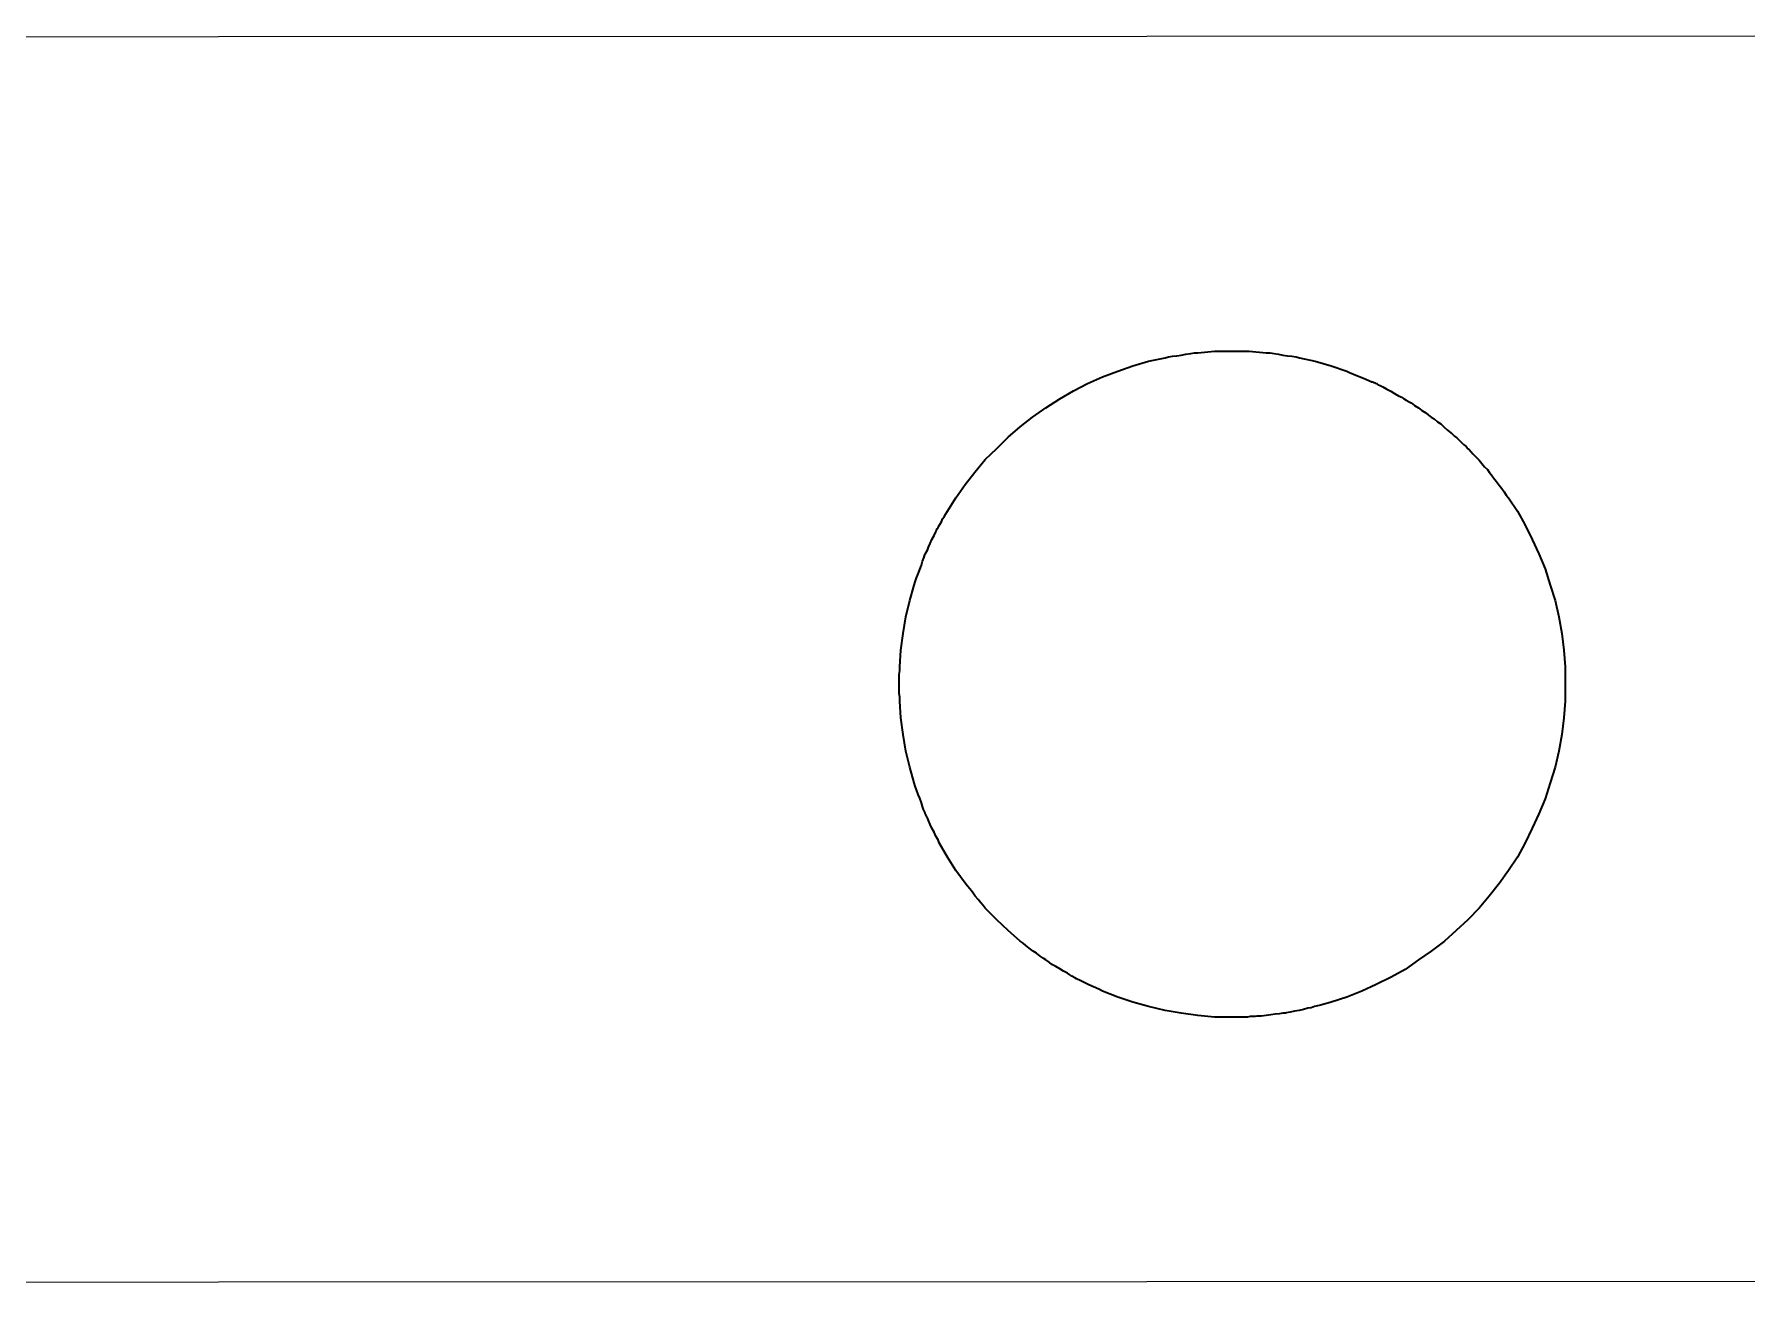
# Model space of a CAD drawing. Header units: centimetres. Extents: x 33 to 211, y -118 to 32.
# Drawn here: x 45.69 to 51.87, y 7.38 to 11.88 of the extents above; entities that cross this region are included whole.
import ezdxf

# ---------------------------------------------------------------- set-up
doc = ezdxf.new("R2010")
doc.units = ezdxf.units.CM
doc.header["$MEASUREMENT"] = 0
doc.layers.add('Layer 1', color=7, linetype='Continuous')

msp = doc.modelspace()

# ---------------------------------------------------------------- linework, layer by layer
at = {"layer": 'Layer 1', "lineweight": 9}
msp.add_open_spline([(36.32237, 11.86433), (36.32237, 11.86433), (73.12211, 11.87742), (73.12211, 11.87742), (73.12211, 11.87742), (73.12185, 7.39052), (73.12185, 7.39052), (73.12185, 7.39052), (36.32211, 7.37742), (36.32211, 7.37742), (36.32211, 7.37742), (36.32237, 11.86433), (36.32237, 11.86433)], degree=3, knots=[0, 0, 0, 0, 0.25, 0.25, 0.25, 0.5, 0.5, 0.5, 0.75, 0.75, 0.75, 1, 1, 1, 1], dxfattribs=at)
at = {"layer": 'Layer 1', "color": 250, "lineweight": 35}
msp.add_open_spline([(50.01288, 10.73488), (50.01288, 10.73488), (49.94883, 10.73488), (49.94883, 10.73488), (49.94883, 10.73488), (49.88878, 10.72887), (49.88878, 10.72887), (49.88878, 10.72887), (49.87678, 10.72887), (49.87678, 10.72887), (49.87678, 10.72887), (49.86276, 10.72687), (49.86276, 10.72687), (49.86276, 10.72687), (49.84475, 10.72487), (49.84475, 10.72487), (49.84475, 10.72487), (49.82874, 10.72087), (49.82874, 10.72087), (49.82874, 10.72087), (49.81272, 10.71887), (49.81272, 10.71887), (49.81272, 10.71887), (49.79671, 10.71686), (49.79671, 10.71686), (49.79671, 10.71686), (49.78269, 10.71486), (49.78269, 10.71486), (49.78269, 10.71486), (49.77068, 10.71086), (49.77068, 10.71086), (49.77068, 10.71086), (49.71063, 10.69885), (49.71063, 10.69885), (49.71063, 10.69885), (49.65459, 10.68284), (49.65459, 10.68284), (49.65459, 10.68284), (49.60054, 10.66282), (49.60054, 10.66282), (49.60054, 10.66282), (49.54449, 10.6428), (49.54449, 10.6428), (49.54449, 10.6428), (49.49045, 10.61878), (49.49045, 10.61878), (49.49045, 10.61878), (49.44041, 10.59276), (49.44041, 10.59276), (49.44041, 10.59276), (49.39036, 10.56274), (49.39036, 10.56274), (49.39036, 10.56274), (49.34032, 10.53071), (49.34032, 10.53071), (49.34032, 10.53071), (49.29228, 10.49668), (49.29228, 10.49668), (49.29228, 10.49668), (49.24825, 10.46265), (49.24825, 10.46265), (49.24825, 10.46265), (49.20421, 10.42462), (49.20421, 10.42462), (49.20421, 10.42462), (49.16418, 10.38459), (49.16418, 10.38459), (49.16418, 10.38459), (49.12214, 10.34455), (49.12214, 10.34455), (49.12214, 10.34455), (49.08411, 10.29852), (49.08411, 10.29852), (49.08411, 10.29852), (49.05009, 10.25448), (49.05009, 10.25448), (49.05009, 10.25448), (49.01605, 10.20644), (49.01605, 10.20644), (49.01605, 10.20644), (48.98603, 10.1584), (48.98603, 10.1584), (48.98603, 10.1584), (48.98002, 10.14839), (48.98002, 10.14839), (48.98002, 10.14839), (48.97402, 10.13838), (48.97402, 10.13838), (48.97402, 10.13838), (48.96801, 10.13038), (48.96801, 10.13038), (48.96801, 10.13038), (48.96401, 10.12037), (48.96401, 10.12037), (48.96401, 10.12037), (48.958, 10.11036), (48.958, 10.11036), (48.958, 10.11036), (48.954, 10.10235), (48.954, 10.10235), (48.954, 10.10235), (48.952, 10.10035), (48.952, 10.10035), (48.952, 10.10035), (48.952, 10.09835), (48.952, 10.09835), (48.952, 10.09835), (48.95, 10.09635), (48.95, 10.09635), (48.95, 10.09635), (48.95, 10.09435), (48.95, 10.09435), (48.95, 10.09435), (48.948, 10.09435), (48.948, 10.09435), (48.948, 10.09435), (48.948, 10.09234), (48.948, 10.09234), (48.948, 10.09234), (48.94599, 10.09034), (48.94599, 10.09034), (48.94599, 10.09034), (48.94599, 10.08834), (48.94599, 10.08834), (48.94599, 10.08834), (48.94399, 10.08434), (48.94399, 10.08434), (48.94399, 10.08434), (48.93799, 10.07033), (48.93799, 10.07033), (48.93799, 10.07033), (48.92998, 10.05631), (48.92998, 10.05631), (48.92998, 10.05631), (48.92398, 10.0423), (48.92398, 10.0423), (48.92398, 10.0423), (48.91797, 10.02829), (48.91797, 10.02829), (48.91797, 10.02829), (48.91397, 10.01828), (48.91397, 10.01828), (48.91397, 10.01828), (48.90797, 10.00827), (48.90797, 10.00827), (48.90797, 10.00827), (48.90596, 10.00427), (48.90596, 10.00427), (48.90596, 10.00427), (48.90196, 9.99426), (48.90196, 9.99426), (48.90196, 9.99426), (48.90196, 9.99226), (48.90196, 9.99226), (48.90196, 9.99226), (48.89595, 9.97825), (48.89595, 9.97825), (48.89595, 9.97825), (48.89196, 9.96424), (48.89196, 9.96424), (48.89196, 9.96424), (48.88594, 9.94822), (48.88594, 9.94822), (48.88594, 9.94822), (48.87994, 9.93221), (48.87994, 9.93221), (48.87994, 9.93221), (48.87393, 9.9182), (48.87393, 9.9182), (48.87393, 9.9182), (48.86993, 9.90419), (48.86993, 9.90419), (48.86993, 9.90419), (48.86593, 9.89218), (48.86593, 9.89218), (48.86593, 9.89218), (48.84991, 9.83613), (48.84991, 9.83613), (48.84991, 9.83613), (48.8359, 9.77808), (48.8359, 9.77808), (48.8359, 9.77808), (48.82589, 9.71803), (48.82589, 9.71803), (48.82589, 9.71803), (48.81789, 9.65798), (48.81789, 9.65798), (48.81789, 9.65798), (48.81388, 9.59793), (48.81388, 9.59793), (48.81388, 9.59793), (48.81388, 9.58392), (48.81388, 9.58392), (48.81388, 9.58392), (48.81189, 9.56991), (48.81189, 9.56991), (48.81189, 9.56991), (48.81189, 9.55189), (48.81189, 9.55189), (48.81189, 9.55189), (48.81189, 9.53588), (48.81189, 9.53588), (48.81189, 9.53588), (48.81189, 9.51787), (48.81189, 9.51787), (48.81189, 9.51787), (48.81189, 9.50185), (48.81189, 9.50185), (48.81189, 9.50185), (48.81388, 9.48784), (48.81388, 9.48784), (48.81388, 9.48784), (48.81388, 9.47383), (48.81388, 9.47383), (48.81388, 9.47383), (48.81789, 9.41378), (48.81789, 9.41378), (48.81789, 9.41378), (48.82589, 9.35373), (48.82589, 9.35373), (48.82589, 9.35373), (48.8359, 9.29368), (48.8359, 9.29368), (48.8359, 9.29368), (48.84991, 9.23563), (48.84991, 9.23563), (48.84991, 9.23563), (48.86593, 9.17958), (48.86593, 9.17958), (48.86593, 9.17958), (48.86993, 9.16757), (48.86993, 9.16757), (48.86993, 9.16757), (48.87393, 9.15356), (48.87393, 9.15356), (48.87393, 9.15356), (48.87994, 9.13755), (48.87994, 9.13755), (48.87994, 9.13755), (48.88594, 9.12354), (48.88594, 9.12354), (48.88594, 9.12354), (48.89196, 9.10752), (48.89196, 9.10752), (48.89196, 9.10752), (48.89595, 9.09351), (48.89595, 9.09351), (48.89595, 9.09351), (48.89996, 9.0835), (48.89996, 9.0835), (48.89996, 9.0835), (48.90396, 9.0735), (48.90396, 9.0735), (48.90396, 9.0735), (48.90596, 9.07149), (48.90596, 9.07149), (48.90596, 9.07149), (48.90596, 9.06749), (48.90596, 9.06749), (48.90596, 9.06749), (48.90797, 9.06549), (48.90797, 9.06549), (48.90797, 9.06549), (48.90797, 9.06349), (48.90797, 9.06349), (48.90797, 9.06349), (48.90996, 9.05948), (48.90996, 9.05948), (48.90996, 9.05948), (48.91197, 9.05748), (48.91197, 9.05748), (48.91197, 9.05748), (48.91197, 9.05548), (48.91197, 9.05548), (48.91197, 9.05548), (48.91397, 9.05348), (48.91397, 9.05348), (48.91397, 9.05348), (48.91797, 9.04347), (48.91797, 9.04347), (48.91797, 9.04347), (48.92398, 9.02946), (48.92398, 9.02946), (48.92398, 9.02946), (48.92998, 9.01545), (48.92998, 9.01545), (48.92998, 9.01545), (48.93799, 9.00144), (48.93799, 9.00144), (48.93799, 9.00144), (48.94399, 8.98742), (48.94399, 8.98742), (48.94399, 8.98742), (48.952, 8.97341), (48.952, 8.97341), (48.952, 8.97341), (48.956, 8.9634), (48.956, 8.9634), (48.956, 8.9634), (48.98603, 8.91136), (48.98603, 8.91136), (48.98603, 8.91136), (49.01605, 8.86332), (49.01605, 8.86332), (49.01605, 8.86332), (49.05009, 8.81728), (49.05009, 8.81728), (49.05009, 8.81728), (49.05809, 8.80727), (49.05809, 8.80727), (49.05809, 8.80727), (49.0661, 8.79727), (49.0661, 8.79727), (49.0661, 8.79727), (49.0761, 8.78526), (49.0761, 8.78526), (49.0761, 8.78526), (49.08611, 8.77124), (49.08611, 8.77124), (49.08611, 8.77124), (49.09612, 8.75923), (49.09612, 8.75923), (49.09612, 8.75923), (49.10613, 8.74722), (49.10613, 8.74722), (49.10613, 8.74722), (49.11414, 8.73722), (49.11414, 8.73722), (49.11414, 8.73722), (49.12214, 8.72721), (49.12214, 8.72721), (49.12214, 8.72721), (49.16418, 8.68517), (49.16418, 8.68517), (49.16418, 8.68517), (49.20421, 8.64714), (49.20421, 8.64714), (49.20421, 8.64714), (49.24825, 8.60911), (49.24825, 8.60911), (49.24825, 8.60911), (49.25825, 8.6011), (49.25825, 8.6011), (49.25825, 8.6011), (49.26826, 8.5931), (49.26826, 8.5931), (49.26826, 8.5931), (49.28027, 8.58309), (49.28027, 8.58309), (49.28027, 8.58309), (49.29428, 8.57308), (49.29428, 8.57308), (49.29428, 8.57308), (49.30629, 8.56507), (49.30629, 8.56507), (49.30629, 8.56507), (49.32031, 8.55506), (49.32031, 8.55506), (49.32031, 8.55506), (49.33031, 8.54706), (49.33031, 8.54706), (49.33031, 8.54706), (49.34032, 8.54105), (49.34032, 8.54105), (49.34032, 8.54105), (49.35234, 8.53305), (49.35234, 8.53305), (49.35234, 8.53305), (49.36234, 8.52504), (49.36234, 8.52504), (49.36234, 8.52504), (49.37635, 8.51703), (49.37635, 8.51703), (49.37635, 8.51703), (49.39036, 8.50903), (49.39036, 8.50903), (49.39036, 8.50903), (49.40438, 8.50102), (49.40438, 8.50102), (49.40438, 8.50102), (49.41839, 8.49301), (49.41839, 8.49301), (49.41839, 8.49301), (49.42639, 8.48701), (49.42639, 8.48701), (49.42639, 8.48701), (49.4344, 8.483), (49.4344, 8.483), (49.4344, 8.483), (49.44441, 8.477), (49.44441, 8.477), (49.44441, 8.477), (49.45041, 8.473), (49.45041, 8.473), (49.45041, 8.473), (49.46443, 8.46699), (49.46443, 8.46699), (49.46443, 8.46699), (49.47644, 8.46099), (49.47644, 8.46099), (49.47644, 8.46099), (49.49245, 8.45298), (49.49245, 8.45298), (49.49245, 8.45298), (49.50646, 8.44697), (49.50646, 8.44697), (49.50646, 8.44697), (49.52047, 8.44097), (49.52047, 8.44097), (49.52047, 8.44097), (49.53448, 8.43496), (49.53448, 8.43496), (49.53448, 8.43496), (49.54449, 8.42896), (49.54449, 8.42896), (49.54449, 8.42896), (49.60054, 8.40694), (49.60054, 8.40694), (49.60054, 8.40694), (49.65459, 8.38893), (49.65459, 8.38893), (49.65459, 8.38893), (49.71063, 8.37291), (49.71063, 8.37291), (49.71063, 8.37291), (49.77068, 8.3589), (49.77068, 8.3589), (49.77068, 8.3589), (49.82874, 8.34889), (49.82874, 8.34889), (49.82874, 8.34889), (49.88878, 8.34089), (49.88878, 8.34089), (49.88878, 8.34089), (49.94883, 8.33488), (49.94883, 8.33488), (49.94883, 8.33488), (49.96284, 8.33488), (49.96284, 8.33488), (49.96284, 8.33488), (49.97885, 8.33488), (49.97885, 8.33488), (49.97885, 8.33488), (49.99487, 8.33488), (49.99487, 8.33488), (49.99487, 8.33488), (50.01088, 8.33488), (50.01088, 8.33488), (50.01088, 8.33488), (50.0289, 8.33488), (50.0289, 8.33488), (50.0289, 8.33488), (50.04491, 8.33488), (50.04491, 8.33488), (50.04491, 8.33488), (50.05492, 8.33488), (50.05492, 8.33488), (50.05492, 8.33488), (50.06694, 8.33488), (50.06694, 8.33488), (50.06694, 8.33488), (50.07694, 8.33688), (50.07694, 8.33688), (50.07694, 8.33688), (50.08295, 8.33688), (50.08295, 8.33688), (50.08295, 8.33688), (50.09495, 8.33688), (50.09495, 8.33688), (50.09495, 8.33688), (50.10096, 8.33888), (50.10096, 8.33888), (50.10096, 8.33888), (50.11697, 8.33888), (50.11697, 8.33888), (50.11697, 8.33888), (50.13498, 8.34089), (50.13498, 8.34089), (50.13498, 8.34089), (50.151, 8.34289), (50.151, 8.34289), (50.151, 8.34289), (50.16701, 8.34489), (50.16701, 8.34489), (50.16701, 8.34489), (50.18302, 8.34689), (50.18302, 8.34689), (50.18302, 8.34689), (50.19504, 8.34889), (50.19504, 8.34889), (50.19504, 8.34889), (50.20504, 8.34889), (50.20504, 8.34889), (50.20504, 8.34889), (50.20704, 8.35089), (50.20704, 8.35089), (50.20704, 8.35089), (50.22106, 8.3529), (50.22106, 8.3529), (50.22106, 8.3529), (50.23707, 8.3569), (50.23707, 8.3569), (50.23707, 8.3569), (50.25308, 8.3589), (50.25308, 8.3589), (50.25308, 8.3589), (50.2691, 8.3629), (50.2691, 8.3629), (50.2691, 8.3629), (50.28511, 8.36691), (50.28511, 8.36691), (50.28511, 8.36691), (50.29712, 8.36891), (50.29712, 8.36891), (50.29712, 8.36891), (50.30913, 8.37291), (50.30913, 8.37291), (50.30913, 8.37291), (50.32514, 8.37692), (50.32514, 8.37692), (50.32514, 8.37692), (50.33515, 8.37892), (50.33515, 8.37892), (50.33515, 8.37892), (50.34716, 8.38292), (50.34716, 8.38292), (50.34716, 8.38292), (50.35717, 8.38492), (50.35717, 8.38492), (50.35717, 8.38492), (50.36919, 8.38893), (50.36919, 8.38893), (50.36919, 8.38893), (50.42523, 8.40694), (50.42523, 8.40694), (50.42523, 8.40694), (50.47927, 8.42896), (50.47927, 8.42896), (50.47927, 8.42896), (50.53131, 8.45298), (50.53131, 8.45298), (50.53131, 8.45298), (50.58536, 8.479), (50.58536, 8.479), (50.58536, 8.479), (50.6354, 8.50702), (50.6354, 8.50702), (50.6354, 8.50702), (50.68344, 8.54105), (50.68344, 8.54105), (50.68344, 8.54105), (50.72948, 8.57308), (50.72948, 8.57308), (50.72948, 8.57308), (50.77752, 8.60911), (50.77752, 8.60911), (50.77752, 8.60911), (50.81956, 8.64714), (50.81956, 8.64714), (50.81956, 8.64714), (50.8616, 8.68517), (50.8616, 8.68517), (50.8616, 8.68517), (50.90162, 8.72721), (50.90162, 8.72721), (50.90162, 8.72721), (50.93765, 8.77124), (50.93765, 8.77124), (50.93765, 8.77124), (50.97569, 8.81728), (50.97569, 8.81728), (50.97569, 8.81728), (51.00771, 8.86332), (51.00771, 8.86332), (51.00771, 8.86332), (51.03974, 8.91136), (51.03974, 8.91136), (51.03974, 8.91136), (51.06777, 8.9634), (51.06777, 8.9634), (51.06777, 8.9634), (51.09378, 9.01545), (51.09378, 9.01545), (51.09378, 9.01545), (51.1178, 9.06749), (51.1178, 9.06749), (51.1178, 9.06749), (51.13982, 9.12154), (51.13982, 9.12154), (51.13982, 9.12154), (51.15784, 9.17958), (51.15784, 9.17958), (51.15784, 9.17958), (51.17585, 9.23563), (51.17585, 9.23563), (51.17585, 9.23563), (51.18986, 9.29368), (51.18986, 9.29368), (51.18986, 9.29368), (51.19987, 9.35373), (51.19987, 9.35373), (51.19987, 9.35373), (51.20788, 9.41378), (51.20788, 9.41378), (51.20788, 9.41378), (51.21189, 9.47383), (51.21189, 9.47383), (51.21189, 9.47383), (51.21189, 9.48784), (51.21189, 9.48784), (51.21189, 9.48784), (51.21189, 9.50185), (51.21189, 9.50185), (51.21189, 9.50185), (51.21189, 9.51787), (51.21189, 9.51787), (51.21189, 9.51787), (51.21189, 9.53588), (51.21189, 9.53588), (51.21189, 9.53588), (51.21189, 9.55189), (51.21189, 9.55189), (51.21189, 9.55189), (51.21189, 9.56991), (51.21189, 9.56991), (51.21189, 9.56991), (51.21189, 9.58392), (51.21189, 9.58392), (51.21189, 9.58392), (51.21189, 9.59793), (51.21189, 9.59793), (51.21189, 9.59793), (51.20788, 9.65798), (51.20788, 9.65798), (51.20788, 9.65798), (51.19987, 9.71803), (51.19987, 9.71803), (51.19987, 9.71803), (51.18986, 9.77808), (51.18986, 9.77808), (51.18986, 9.77808), (51.17585, 9.83613), (51.17585, 9.83613), (51.17585, 9.83613), (51.15784, 9.89218), (51.15784, 9.89218), (51.15784, 9.89218), (51.13982, 9.95023), (51.13982, 9.95023), (51.13982, 9.95023), (51.1178, 10.00427), (51.1178, 10.00427), (51.1178, 10.00427), (51.09378, 10.05631), (51.09378, 10.05631), (51.09378, 10.05631), (51.06777, 10.10836), (51.06777, 10.10836), (51.06777, 10.10836), (51.03974, 10.1584), (51.03974, 10.1584), (51.03974, 10.1584), (51.00771, 10.20644), (51.00771, 10.20644), (51.00771, 10.20644), (50.99971, 10.21645), (50.99971, 10.21645), (50.99971, 10.21645), (50.9917, 10.22846), (50.9917, 10.22846), (50.9917, 10.22846), (50.98369, 10.24047), (50.98369, 10.24047), (50.98369, 10.24047), (50.97368, 10.25248), (50.97368, 10.25248), (50.97368, 10.25248), (50.96368, 10.26649), (50.96368, 10.26649), (50.96368, 10.26649), (50.95367, 10.2785), (50.95367, 10.2785), (50.95367, 10.2785), (50.94566, 10.29051), (50.94566, 10.29051), (50.94566, 10.29051), (50.93765, 10.29852), (50.93765, 10.29852), (50.93765, 10.29852), (50.93165, 10.30852), (50.93165, 10.30852), (50.93165, 10.30852), (50.92164, 10.31853), (50.92164, 10.31853), (50.92164, 10.31853), (50.91163, 10.33054), (50.91163, 10.33054), (50.91163, 10.33054), (50.90162, 10.34255), (50.90162, 10.34255), (50.90162, 10.34255), (50.88961, 10.35456), (50.88961, 10.35456), (50.88961, 10.35456), (50.87961, 10.36457), (50.87961, 10.36457), (50.87961, 10.36457), (50.8736, 10.37258), (50.8736, 10.37258), (50.8736, 10.37258), (50.86559, 10.38058), (50.86559, 10.38058), (50.86559, 10.38058), (50.86559, 10.38058), (50.86559, 10.38058), (50.86559, 10.38058), (50.86359, 10.38259), (50.86359, 10.38259), (50.86359, 10.38259), (50.8616, 10.38259), (50.8616, 10.38259), (50.8616, 10.38259), (50.85959, 10.38459), (50.85959, 10.38459), (50.85959, 10.38459), (50.85759, 10.38659), (50.85759, 10.38659), (50.85759, 10.38659), (50.85759, 10.38859), (50.85759, 10.38859), (50.85759, 10.38859), (50.85559, 10.39059), (50.85559, 10.39059), (50.85559, 10.39059), (50.85358, 10.39259), (50.85358, 10.39259), (50.85358, 10.39259), (50.84558, 10.3986), (50.84558, 10.3986), (50.84558, 10.3986), (50.83757, 10.40661), (50.83757, 10.40661), (50.83757, 10.40661), (50.82957, 10.41461), (50.82957, 10.41461), (50.82957, 10.41461), (50.82156, 10.42262), (50.82156, 10.42262), (50.82156, 10.42262), (50.81356, 10.42862), (50.81356, 10.42862), (50.81356, 10.42862), (50.80955, 10.43263), (50.80955, 10.43263), (50.80955, 10.43263), (50.80154, 10.44063), (50.80154, 10.44063), (50.80154, 10.44063), (50.79954, 10.44063), (50.79954, 10.44063), (50.79954, 10.44063), (50.78753, 10.45064), (50.78753, 10.45064), (50.78753, 10.45064), (50.77552, 10.46065), (50.77552, 10.46065), (50.77552, 10.46065), (50.76351, 10.47266), (50.76351, 10.47266), (50.76351, 10.47266), (50.7515, 10.48067), (50.7515, 10.48067), (50.7515, 10.48067), (50.73949, 10.49068), (50.73949, 10.49068), (50.73949, 10.49068), (50.72948, 10.49668), (50.72948, 10.49668), (50.72948, 10.49668), (50.71947, 10.50469), (50.71947, 10.50469), (50.71947, 10.50469), (50.70946, 10.51269), (50.70946, 10.51269), (50.70946, 10.51269), (50.69545, 10.5207), (50.69545, 10.5207), (50.69545, 10.5207), (50.68344, 10.53071), (50.68344, 10.53071), (50.68344, 10.53071), (50.66943, 10.53872), (50.66943, 10.53872), (50.66943, 10.53872), (50.65742, 10.54872), (50.65742, 10.54872), (50.65742, 10.54872), (50.64941, 10.55273), (50.64941, 10.55273), (50.64941, 10.55273), (50.63941, 10.55873), (50.63941, 10.55873), (50.63941, 10.55873), (50.6294, 10.56474), (50.6294, 10.56474), (50.6294, 10.56474), (50.62539, 10.56874), (50.62539, 10.56874), (50.62539, 10.56874), (50.61138, 10.57475), (50.61138, 10.57475), (50.61138, 10.57475), (50.59737, 10.58275), (50.59737, 10.58275), (50.59737, 10.58275), (50.58336, 10.59076), (50.58336, 10.59076), (50.58336, 10.59076), (50.56935, 10.59877), (50.56935, 10.59877), (50.56935, 10.59877), (50.55533, 10.60677), (50.55533, 10.60677), (50.55533, 10.60677), (50.54733, 10.61078), (50.54733, 10.61078), (50.54733, 10.61078), (50.53732, 10.61478), (50.53732, 10.61478), (50.53732, 10.61478), (50.53532, 10.61678), (50.53532, 10.61678), (50.53532, 10.61678), (50.53332, 10.61878), (50.53332, 10.61878), (50.53332, 10.61878), (50.52931, 10.61878), (50.52931, 10.61878), (50.52931, 10.61878), (50.52732, 10.62078), (50.52732, 10.62078), (50.52732, 10.62078), (50.52331, 10.62279), (50.52331, 10.62279), (50.52331, 10.62279), (50.52131, 10.62279), (50.52131, 10.62279), (50.52131, 10.62279), (50.5193, 10.62479), (50.5193, 10.62479), (50.5193, 10.62479), (50.5153, 10.62479), (50.5153, 10.62479), (50.5153, 10.62479), (50.50729, 10.62879), (50.50729, 10.62879), (50.50729, 10.62879), (50.49328, 10.6348), (50.49328, 10.6348), (50.49328, 10.6348), (50.47927, 10.6408), (50.47927, 10.6408), (50.47927, 10.6408), (50.46326, 10.64681), (50.46326, 10.64681), (50.46326, 10.64681), (50.44925, 10.65281), (50.44925, 10.65281), (50.44925, 10.65281), (50.43523, 10.65882), (50.43523, 10.65882), (50.43523, 10.65882), (50.42523, 10.66282), (50.42523, 10.66282), (50.42523, 10.66282), (50.36919, 10.68284), (50.36919, 10.68284), (50.36919, 10.68284), (50.31113, 10.69885), (50.31113, 10.69885), (50.31113, 10.69885), (50.25508, 10.71086), (50.25508, 10.71086), (50.25508, 10.71086), (50.24307, 10.71486), (50.24307, 10.71486), (50.24307, 10.71486), (50.22706, 10.71686), (50.22706, 10.71686), (50.22706, 10.71686), (50.21105, 10.71887), (50.21105, 10.71887), (50.21105, 10.71887), (50.19504, 10.72087), (50.19504, 10.72087), (50.19504, 10.72087), (50.17903, 10.72487), (50.17903, 10.72487), (50.17903, 10.72487), (50.16302, 10.72687), (50.16302, 10.72687), (50.16302, 10.72687), (50.149, 10.72887), (50.149, 10.72887), (50.149, 10.72887), (50.13498, 10.72887), (50.13498, 10.72887), (50.13498, 10.72887), (50.07293, 10.73488), (50.07293, 10.73488), (50.07293, 10.73488), (50.01288, 10.73488), (50.01288, 10.73488)], degree=3, knots=[0, 0, 0, 0, 0.0032895, 0.0032895, 0.0032895, 0.0065789, 0.0065789, 0.0065789, 0.0098684, 0.0098684, 0.0098684, 0.0131579, 0.0131579, 0.0131579, 0.0164474, 0.0164474, 0.0164474, 0.0197368, 0.0197368, 0.0197368, 0.0230263, 0.0230263, 0.0230263, 0.0263158, 0.0263158, 0.0263158, 0.0296053, 0.0296053, 0.0296053, 0.0328947, 0.0328947, 0.0328947, 0.0361842, 0.0361842, 0.0361842, 0.0394737, 0.0394737, 0.0394737, 0.0427632, 0.0427632, 0.0427632, 0.0460526, 0.0460526, 0.0460526, 0.0493421, 0.0493421, 0.0493421, 0.0526316, 0.0526316, 0.0526316, 0.0559211, 0.0559211, 0.0559211, 0.0592105, 0.0592105, 0.0592105, 0.0625, 0.0625, 0.0625, 0.0657895, 0.0657895, 0.0657895, 0.0690789, 0.0690789, 0.0690789, 0.0723684, 0.0723684, 0.0723684, 0.0756579, 0.0756579, 0.0756579, 0.0789474, 0.0789474, 0.0789474, 0.0822368, 0.0822368, 0.0822368, 0.0855263, 0.0855263, 0.0855263, 0.0888158, 0.0888158, 0.0888158, 0.0921053, 0.0921053, 0.0921053, 0.0953947, 0.0953947, 0.0953947, 0.0986842, 0.0986842, 0.0986842, 0.1019737, 0.1019737, 0.1019737, 0.1052632, 0.1052632, 0.1052632, 0.1085526, 0.1085526, 0.1085526, 0.1118421, 0.1118421, 0.1118421, 0.1151316, 0.1151316, 0.1151316, 0.1184211, 0.1184211, 0.1184211, 0.1217105, 0.1217105, 0.1217105, 0.125, 0.125, 0.125, 0.1282895, 0.1282895, 0.1282895, 0.1315789, 0.1315789, 0.1315789, 0.1348684, 0.1348684, 0.1348684, 0.1381579, 0.1381579, 0.1381579, 0.1414474, 0.1414474, 0.1414474, 0.1447368, 0.1447368, 0.1447368, 0.1480263, 0.1480263, 0.1480263, 0.1513158, 0.1513158, 0.1513158, 0.1546053, 0.1546053, 0.1546053, 0.1578947, 0.1578947, 0.1578947, 0.1611842, 0.1611842, 0.1611842, 0.1644737, 0.1644737, 0.1644737, 0.1677632, 0.1677632, 0.1677632, 0.1710526, 0.1710526, 0.1710526, 0.1743421, 0.1743421, 0.1743421, 0.1776316, 0.1776316, 0.1776316, 0.1809211, 0.1809211, 0.1809211, 0.1842105, 0.1842105, 0.1842105, 0.1875, 0.1875, 0.1875, 0.1907895, 0.1907895, 0.1907895, 0.1940789, 0.1940789, 0.1940789, 0.1973684, 0.1973684, 0.1973684, 0.2006579, 0.2006579, 0.2006579, 0.2039474, 0.2039474, 0.2039474, 0.2072368, 0.2072368, 0.2072368, 0.2105263, 0.2105263, 0.2105263, 0.2138158, 0.2138158, 0.2138158, 0.2171053, 0.2171053, 0.2171053, 0.2203947, 0.2203947, 0.2203947, 0.2236842, 0.2236842, 0.2236842, 0.2269737, 0.2269737, 0.2269737, 0.2302632, 0.2302632, 0.2302632, 0.2335526, 0.2335526, 0.2335526, 0.2368421, 0.2368421, 0.2368421, 0.2401316, 0.2401316, 0.2401316, 0.2434211, 0.2434211, 0.2434211, 0.2467105, 0.2467105, 0.2467105, 0.25, 0.25, 0.25, 0.2532895, 0.2532895, 0.2532895, 0.2565789, 0.2565789, 0.2565789, 0.2598684, 0.2598684, 0.2598684, 0.2631579, 0.2631579, 0.2631579, 0.2664474, 0.2664474, 0.2664474, 0.2697368, 0.2697368, 0.2697368, 0.2730263, 0.2730263, 0.2730263, 0.2763158, 0.2763158, 0.2763158, 0.2796053, 0.2796053, 0.2796053, 0.2828947, 0.2828947, 0.2828947, 0.2861842, 0.2861842, 0.2861842, 0.2894737, 0.2894737, 0.2894737, 0.2927632, 0.2927632, 0.2927632, 0.2960526, 0.2960526, 0.2960526, 0.2993421, 0.2993421, 0.2993421, 0.3026316, 0.3026316, 0.3026316, 0.3059211, 0.3059211, 0.3059211, 0.3092105, 0.3092105, 0.3092105, 0.3125, 0.3125, 0.3125, 0.3157895, 0.3157895, 0.3157895, 0.3190789, 0.3190789, 0.3190789, 0.3223684, 0.3223684, 0.3223684, 0.3256579, 0.3256579, 0.3256579, 0.3289474, 0.3289474, 0.3289474, 0.3322368, 0.3322368, 0.3322368, 0.3355263, 0.3355263, 0.3355263, 0.3388158, 0.3388158, 0.3388158, 0.3421053, 0.3421053, 0.3421053, 0.3453947, 0.3453947, 0.3453947, 0.3486842, 0.3486842, 0.3486842, 0.3519737, 0.3519737, 0.3519737, 0.3552632, 0.3552632, 0.3552632, 0.3585526, 0.3585526, 0.3585526, 0.3618421, 0.3618421, 0.3618421, 0.3651316, 0.3651316, 0.3651316, 0.3684211, 0.3684211, 0.3684211, 0.3717105, 0.3717105, 0.3717105, 0.375, 0.375, 0.375, 0.3782895, 0.3782895, 0.3782895, 0.3815789, 0.3815789, 0.3815789, 0.3848684, 0.3848684, 0.3848684, 0.3881579, 0.3881579, 0.3881579, 0.3914474, 0.3914474, 0.3914474, 0.3947368, 0.3947368, 0.3947368, 0.3980263, 0.3980263, 0.3980263, 0.4013158, 0.4013158, 0.4013158, 0.4046053, 0.4046053, 0.4046053, 0.4078947, 0.4078947, 0.4078947, 0.4111842, 0.4111842, 0.4111842, 0.4144737, 0.4144737, 0.4144737, 0.4177632, 0.4177632, 0.4177632, 0.4210526, 0.4210526, 0.4210526, 0.4243421, 0.4243421, 0.4243421, 0.4276316, 0.4276316, 0.4276316, 0.4309211, 0.4309211, 0.4309211, 0.4342105, 0.4342105, 0.4342105, 0.4375, 0.4375, 0.4375, 0.4407895, 0.4407895, 0.4407895, 0.4440789, 0.4440789, 0.4440789, 0.4473684, 0.4473684, 0.4473684, 0.4506579, 0.4506579, 0.4506579, 0.4539474, 0.4539474, 0.4539474, 0.4572368, 0.4572368, 0.4572368, 0.4605263, 0.4605263, 0.4605263, 0.4638158, 0.4638158, 0.4638158, 0.4671053, 0.4671053, 0.4671053, 0.4703947, 0.4703947, 0.4703947, 0.4736842, 0.4736842, 0.4736842, 0.4769737, 0.4769737, 0.4769737, 0.4802632, 0.4802632, 0.4802632, 0.4835526, 0.4835526, 0.4835526, 0.4868421, 0.4868421, 0.4868421, 0.4901316, 0.4901316, 0.4901316, 0.4934211, 0.4934211, 0.4934211, 0.4967105, 0.4967105, 0.4967105, 0.5, 0.5, 0.5, 0.5032895, 0.5032895, 0.5032895, 0.5065789, 0.5065789, 0.5065789, 0.5098684, 0.5098684, 0.5098684, 0.5131579, 0.5131579, 0.5131579, 0.5164474, 0.5164474, 0.5164474, 0.5197368, 0.5197368, 0.5197368, 0.5230263, 0.5230263, 0.5230263, 0.5263158, 0.5263158, 0.5263158, 0.5296053, 0.5296053, 0.5296053, 0.5328947, 0.5328947, 0.5328947, 0.5361842, 0.5361842, 0.5361842, 0.5394737, 0.5394737, 0.5394737, 0.5427632, 0.5427632, 0.5427632, 0.5460526, 0.5460526, 0.5460526, 0.5493421, 0.5493421, 0.5493421, 0.5526316, 0.5526316, 0.5526316, 0.5559211, 0.5559211, 0.5559211, 0.5592105, 0.5592105, 0.5592105, 0.5625, 0.5625, 0.5625, 0.5657895, 0.5657895, 0.5657895, 0.5690789, 0.5690789, 0.5690789, 0.5723684, 0.5723684, 0.5723684, 0.5756579, 0.5756579, 0.5756579, 0.5789474, 0.5789474, 0.5789474, 0.5822368, 0.5822368, 0.5822368, 0.5855263, 0.5855263, 0.5855263, 0.5888158, 0.5888158, 0.5888158, 0.5921053, 0.5921053, 0.5921053, 0.5953947, 0.5953947, 0.5953947, 0.5986842, 0.5986842, 0.5986842, 0.6019737, 0.6019737, 0.6019737, 0.6052632, 0.6052632, 0.6052632, 0.6085526, 0.6085526, 0.6085526, 0.6118421, 0.6118421, 0.6118421, 0.6151316, 0.6151316, 0.6151316, 0.6184211, 0.6184211, 0.6184211, 0.6217105, 0.6217105, 0.6217105, 0.625, 0.625, 0.625, 0.6282895, 0.6282895, 0.6282895, 0.6315789, 0.6315789, 0.6315789, 0.6348684, 0.6348684, 0.6348684, 0.6381579, 0.6381579, 0.6381579, 0.6414474, 0.6414474, 0.6414474, 0.6447368, 0.6447368, 0.6447368, 0.6480263, 0.6480263, 0.6480263, 0.6513158, 0.6513158, 0.6513158, 0.6546053, 0.6546053, 0.6546053, 0.6578947, 0.6578947, 0.6578947, 0.6611842, 0.6611842, 0.6611842, 0.6644737, 0.6644737, 0.6644737, 0.6677632, 0.6677632, 0.6677632, 0.6710526, 0.6710526, 0.6710526, 0.6743421, 0.6743421, 0.6743421, 0.6776316, 0.6776316, 0.6776316, 0.6809211, 0.6809211, 0.6809211, 0.6842105, 0.6842105, 0.6842105, 0.6875, 0.6875, 0.6875, 0.6907895, 0.6907895, 0.6907895, 0.6940789, 0.6940789, 0.6940789, 0.6973684, 0.6973684, 0.6973684, 0.7006579, 0.7006579, 0.7006579, 0.7039474, 0.7039474, 0.7039474, 0.7072368, 0.7072368, 0.7072368, 0.7105263, 0.7105263, 0.7105263, 0.7138158, 0.7138158, 0.7138158, 0.7171053, 0.7171053, 0.7171053, 0.7203947, 0.7203947, 0.7203947, 0.7236842, 0.7236842, 0.7236842, 0.7269737, 0.7269737, 0.7269737, 0.7302632, 0.7302632, 0.7302632, 0.7335526, 0.7335526, 0.7335526, 0.7368421, 0.7368421, 0.7368421, 0.7401316, 0.7401316, 0.7401316, 0.7434211, 0.7434211, 0.7434211, 0.7467105, 0.7467105, 0.7467105, 0.75, 0.75, 0.75, 0.7532895, 0.7532895, 0.7532895, 0.7565789, 0.7565789, 0.7565789, 0.7598684, 0.7598684, 0.7598684, 0.7631579, 0.7631579, 0.7631579, 0.7664474, 0.7664474, 0.7664474, 0.7697368, 0.7697368, 0.7697368, 0.7730263, 0.7730263, 0.7730263, 0.7763158, 0.7763158, 0.7763158, 0.7796053, 0.7796053, 0.7796053, 0.7828947, 0.7828947, 0.7828947, 0.7861842, 0.7861842, 0.7861842, 0.7894737, 0.7894737, 0.7894737, 0.7927632, 0.7927632, 0.7927632, 0.7960526, 0.7960526, 0.7960526, 0.7993421, 0.7993421, 0.7993421, 0.8026316, 0.8026316, 0.8026316, 0.8059211, 0.8059211, 0.8059211, 0.8092105, 0.8092105, 0.8092105, 0.8125, 0.8125, 0.8125, 0.8157895, 0.8157895, 0.8157895, 0.8190789, 0.8190789, 0.8190789, 0.8223684, 0.8223684, 0.8223684, 0.8256579, 0.8256579, 0.8256579, 0.8289474, 0.8289474, 0.8289474, 0.8322368, 0.8322368, 0.8322368, 0.8355263, 0.8355263, 0.8355263, 0.8388158, 0.8388158, 0.8388158, 0.8421053, 0.8421053, 0.8421053, 0.8453947, 0.8453947, 0.8453947, 0.8486842, 0.8486842, 0.8486842, 0.8519737, 0.8519737, 0.8519737, 0.8552632, 0.8552632, 0.8552632, 0.8585526, 0.8585526, 0.8585526, 0.8618421, 0.8618421, 0.8618421, 0.8651316, 0.8651316, 0.8651316, 0.8684211, 0.8684211, 0.8684211, 0.8717105, 0.8717105, 0.8717105, 0.875, 0.875, 0.875, 0.8782895, 0.8782895, 0.8782895, 0.8815789, 0.8815789, 0.8815789, 0.8848684, 0.8848684, 0.8848684, 0.8881579, 0.8881579, 0.8881579, 0.8914474, 0.8914474, 0.8914474, 0.8947368, 0.8947368, 0.8947368, 0.8980263, 0.8980263, 0.8980263, 0.9013158, 0.9013158, 0.9013158, 0.9046053, 0.9046053, 0.9046053, 0.9078947, 0.9078947, 0.9078947, 0.9111842, 0.9111842, 0.9111842, 0.9144737, 0.9144737, 0.9144737, 0.9177632, 0.9177632, 0.9177632, 0.9210526, 0.9210526, 0.9210526, 0.9243421, 0.9243421, 0.9243421, 0.9276316, 0.9276316, 0.9276316, 0.9309211, 0.9309211, 0.9309211, 0.9342105, 0.9342105, 0.9342105, 0.9375, 0.9375, 0.9375, 0.9407895, 0.9407895, 0.9407895, 0.9440789, 0.9440789, 0.9440789, 0.9473684, 0.9473684, 0.9473684, 0.9506579, 0.9506579, 0.9506579, 0.9539474, 0.9539474, 0.9539474, 0.9572368, 0.9572368, 0.9572368, 0.9605263, 0.9605263, 0.9605263, 0.9638158, 0.9638158, 0.9638158, 0.9671053, 0.9671053, 0.9671053, 0.9703947, 0.9703947, 0.9703947, 0.9736842, 0.9736842, 0.9736842, 0.9769737, 0.9769737, 0.9769737, 0.9802632, 0.9802632, 0.9802632, 0.9835526, 0.9835526, 0.9835526, 0.9868421, 0.9868421, 0.9868421, 0.9901316, 0.9901316, 0.9901316, 0.9934211, 0.9934211, 0.9934211, 0.9967105, 0.9967105, 0.9967105, 1, 1, 1, 1], dxfattribs=at)

doc.saveas('drawing.dxf')
